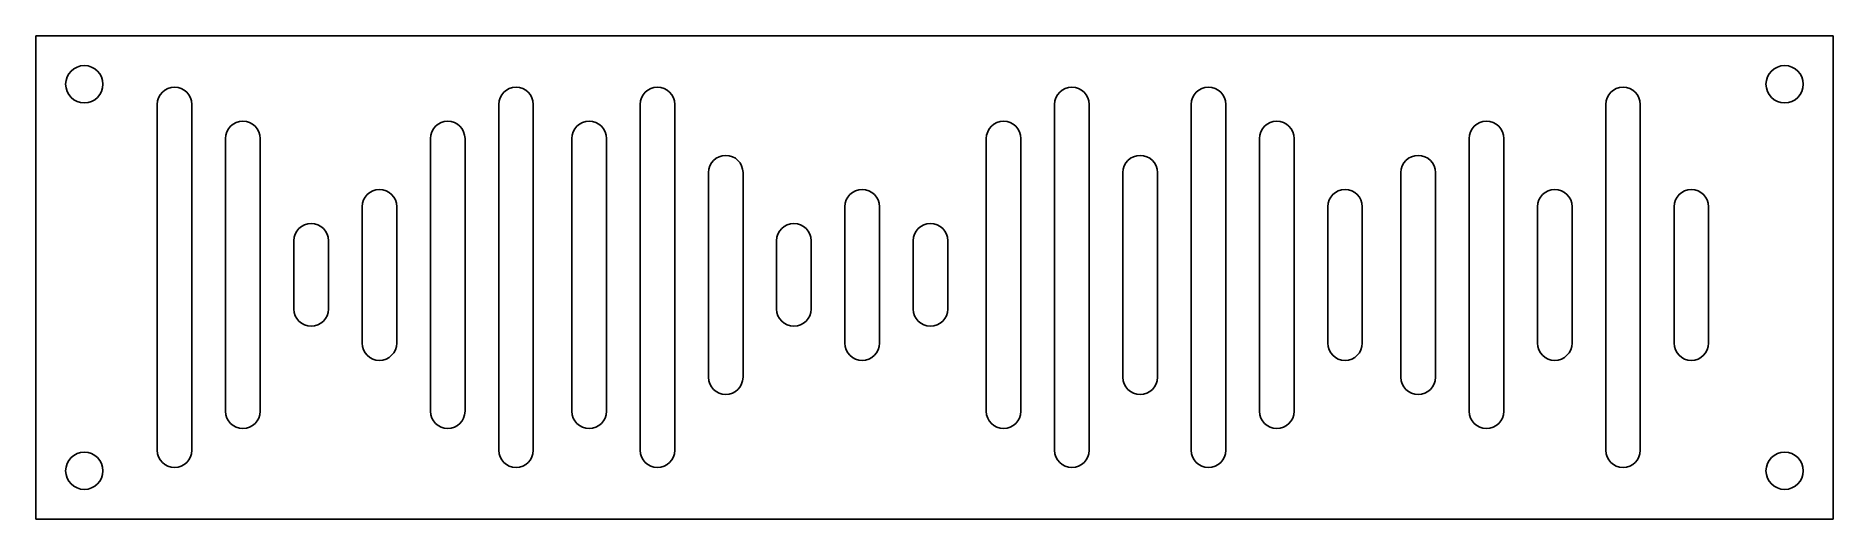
# Model space of a CAD drawing. Extents: x 217 to 347, y 361 to 396.
import ezdxf

# ---------------------------------------------------------------- set-up
doc = ezdxf.new("R2010")
doc.units = 0
doc.header["$MEASUREMENT"] = 0
doc.layers.add('Outlines', color=7, linetype='Continuous', lineweight=0)

msp = doc.modelspace()

# ---------------------------------------------------------------- linework, layer by layer
at = {"layer": 'Outlines', "color": 18, "lineweight": 25, "true_color": 0x000000}
for p, q in [((226.26, 390.83), (226.26, 365.78)), ((228.76, 365.78), (228.76, 390.83)), ((250.96, 390.83), (250.96, 365.78)), ((253.46, 365.78), (253.46, 390.83)), ((261.19, 390.83), (261.19, 365.78)), ((263.69, 365.78), (263.69, 390.83)), ((291.17, 390.83), (291.17, 365.78)), ((293.67, 365.78), (293.67, 390.83)), ((301.05, 390.83), (301.05, 365.78)), ((303.55, 365.78), (303.55, 390.83)), ((331.04, 390.83), (331.04, 365.78)), ((333.54, 365.78), (333.54, 390.83)), ((231.2, 388.36), (231.2, 368.6)), ((233.7, 368.6), (233.7, 388.36)), ((246.02, 388.36), (246.02, 368.6)), ((248.52, 368.6), (248.52, 388.36)), ((256.25, 388.36), (256.25, 368.6)), ((258.75, 368.6), (258.75, 388.36)), ((286.23, 388.36), (286.23, 368.6)), ((288.73, 368.6), (288.73, 388.36)), ((305.99, 388.36), (305.99, 368.6)), ((308.49, 368.6), (308.49, 388.36)), ((321.16, 388.36), (321.16, 368.6)), ((323.66, 368.6), (323.66, 388.36)), ((266.13, 385.89), (266.13, 371.07)), ((268.63, 371.07), (268.63, 385.89)), ((296.11, 385.89), (296.11, 371.07)), ((298.61, 371.07), (298.61, 385.89)), ((316.22, 385.89), (316.22, 371.07)), ((318.72, 371.07), (318.72, 385.89)), ((241.08, 383.42), (241.08, 373.54)), ((243.58, 373.54), (243.58, 383.42)), ((276, 383.42), (276, 373.54)), ((278.5, 373.54), (278.5, 383.42)), ((310.93, 383.42), (310.93, 373.54)), ((313.43, 373.54), (313.43, 383.42)), ((326.1, 383.42), (326.1, 373.54)), ((328.6, 373.54), (328.6, 383.42)), ((335.98, 383.42), (335.98, 373.54)), ((338.48, 373.54), (338.48, 383.42)), ((236.14, 380.95), (236.14, 376.01)), ((238.64, 376.01), (238.64, 380.95)), ((271.06, 380.95), (271.06, 376.01)), ((273.56, 376.01), (273.56, 380.95)), ((280.94, 380.95), (280.94, 376.01)), ((283.44, 376.01), (283.44, 380.95))]:
    msp.add_line(p, q, dxfattribs=at)
msp.add_lwpolyline([(217.48, 360.79), (217.48, 395.79), (347.48, 395.79), (347.48, 360.79)], close=True, dxfattribs=at)
for centre in [(220.98, 392.29), (343.98, 392.29), (220.98, 364.29), (343.98, 364.29)]:
    msp.add_circle(centre, 1.35, dxfattribs=at)
for points in [[(228.76, 390.83), (228.76, 391.52), (228.2, 392.08), (227.51, 392.08), (226.82, 392.08), (226.26, 391.52), (226.26, 390.83)], [(253.46, 390.83), (253.46, 391.52), (252.9, 392.08), (252.21, 392.08), (251.52, 392.08), (250.96, 391.52), (250.96, 390.83)], [(263.69, 390.83), (263.69, 391.52), (263.13, 392.08), (262.44, 392.08), (261.75, 392.08), (261.19, 391.52), (261.19, 390.83)], [(293.67, 390.83), (293.67, 391.52), (293.11, 392.08), (292.42, 392.08), (291.73, 392.08), (291.17, 391.52), (291.17, 390.83)], [(303.55, 390.83), (303.55, 391.52), (302.99, 392.08), (302.3, 392.08), (301.61, 392.08), (301.05, 391.52), (301.05, 390.83)], [(333.54, 390.83), (333.54, 391.52), (332.98, 392.08), (332.29, 392.08), (331.6, 392.08), (331.04, 391.52), (331.04, 390.83)], [(233.7, 388.36), (233.7, 389.05), (233.14, 389.61), (232.45, 389.61), (231.76, 389.61), (231.2, 389.05), (231.2, 388.36)], [(248.52, 388.36), (248.52, 389.05), (247.96, 389.61), (247.27, 389.61), (246.58, 389.61), (246.02, 389.05), (246.02, 388.36)], [(258.75, 388.36), (258.75, 389.05), (258.19, 389.61), (257.5, 389.61), (256.81, 389.61), (256.25, 389.05), (256.25, 388.36)], [(288.73, 388.36), (288.73, 389.05), (288.17, 389.61), (287.48, 389.61), (286.79, 389.61), (286.23, 389.05), (286.23, 388.36)], [(308.49, 388.36), (308.49, 389.05), (307.93, 389.61), (307.24, 389.61), (306.55, 389.61), (305.99, 389.05), (305.99, 388.36)], [(323.66, 388.36), (323.66, 389.05), (323.1, 389.61), (322.41, 389.61), (321.72, 389.61), (321.16, 389.05), (321.16, 388.36)], [(268.63, 385.89), (268.63, 386.58), (268.07, 387.14), (267.38, 387.14), (266.69, 387.14), (266.13, 386.58), (266.13, 385.89)], [(298.61, 385.89), (298.61, 386.58), (298.05, 387.14), (297.36, 387.14), (296.67, 387.14), (296.11, 386.58), (296.11, 385.89)], [(318.72, 385.89), (318.72, 386.58), (318.16, 387.14), (317.47, 387.14), (316.78, 387.14), (316.22, 386.58), (316.22, 385.89)], [(243.58, 383.42), (243.58, 384.11), (243.02, 384.67), (242.33, 384.67), (241.64, 384.67), (241.08, 384.11), (241.08, 383.42)], [(278.5, 383.42), (278.5, 384.11), (277.94, 384.67), (277.25, 384.67), (276.56, 384.67), (276, 384.11), (276, 383.42)], [(313.43, 383.42), (313.43, 384.11), (312.87, 384.67), (312.18, 384.67), (311.49, 384.67), (310.93, 384.11), (310.93, 383.42)], [(328.6, 383.42), (328.6, 384.11), (328.04, 384.67), (327.35, 384.67), (326.66, 384.67), (326.1, 384.11), (326.1, 383.42)], [(338.48, 383.42), (338.48, 384.11), (337.92, 384.67), (337.23, 384.67), (336.54, 384.67), (335.98, 384.11), (335.98, 383.42)], [(238.64, 380.95), (238.64, 381.64), (238.08, 382.2), (237.39, 382.2), (236.7, 382.2), (236.14, 381.64), (236.14, 380.95)], [(273.56, 380.95), (273.56, 381.64), (273, 382.2), (272.31, 382.2), (271.62, 382.2), (271.06, 381.64), (271.06, 380.95)], [(283.44, 380.95), (283.44, 381.64), (282.88, 382.2), (282.19, 382.2), (281.5, 382.2), (280.94, 381.64), (280.94, 380.95)]]:
    msp.add_open_spline(points, degree=3, knots=[0, 0, 0, 0, 1, 1, 1, 2, 2, 2, 2], dxfattribs=at)
for points in [[(236.14, 376.01), (236.14, 375.32), (236.7, 374.76), (237.39, 374.76)], [(237.39, 374.76), (238.08, 374.76), (238.64, 375.32), (238.64, 376.01)], [(271.06, 376.01), (271.06, 375.32), (271.62, 374.76), (272.31, 374.76)], [(272.31, 374.76), (273, 374.76), (273.56, 375.32), (273.56, 376.01)], [(280.94, 376.01), (280.94, 375.32), (281.5, 374.76), (282.19, 374.76)], [(282.19, 374.76), (282.88, 374.76), (283.44, 375.32), (283.44, 376.01)], [(241.08, 373.54), (241.08, 372.85), (241.64, 372.29), (242.33, 372.29)], [(242.33, 372.29), (243.02, 372.29), (243.58, 372.85), (243.58, 373.54)], [(276, 373.54), (276, 372.85), (276.56, 372.29), (277.25, 372.29)], [(277.25, 372.29), (277.94, 372.29), (278.5, 372.85), (278.5, 373.54)], [(310.93, 373.54), (310.93, 372.85), (311.49, 372.29), (312.18, 372.29)], [(312.18, 372.29), (312.87, 372.29), (313.43, 372.85), (313.43, 373.54)], [(326.1, 373.54), (326.1, 372.85), (326.66, 372.29), (327.35, 372.29)], [(327.35, 372.29), (328.04, 372.29), (328.6, 372.85), (328.6, 373.54)], [(335.98, 373.54), (335.98, 372.85), (336.54, 372.29), (337.23, 372.29)], [(337.23, 372.29), (337.92, 372.29), (338.48, 372.85), (338.48, 373.54)], [(266.13, 371.07), (266.13, 370.38), (266.69, 369.82), (267.38, 369.82)], [(267.38, 369.82), (268.07, 369.82), (268.63, 370.38), (268.63, 371.07)], [(296.11, 371.07), (296.11, 370.38), (296.67, 369.82), (297.36, 369.82)], [(297.36, 369.82), (298.05, 369.82), (298.61, 370.38), (298.61, 371.07)], [(316.22, 371.07), (316.22, 370.38), (316.78, 369.82), (317.47, 369.82)], [(317.47, 369.82), (318.16, 369.82), (318.72, 370.38), (318.72, 371.07)], [(231.2, 368.6), (231.2, 367.91), (231.76, 367.35), (232.45, 367.35)], [(232.45, 367.35), (233.14, 367.35), (233.7, 367.91), (233.7, 368.6)], [(246.02, 368.6), (246.02, 367.91), (246.58, 367.35), (247.27, 367.35)], [(247.27, 367.35), (247.96, 367.35), (248.52, 367.91), (248.52, 368.6)], [(256.25, 368.6), (256.25, 367.91), (256.81, 367.35), (257.5, 367.35)], [(257.5, 367.35), (258.19, 367.35), (258.75, 367.91), (258.75, 368.6)], [(286.23, 368.6), (286.23, 367.91), (286.79, 367.35), (287.48, 367.35)], [(287.48, 367.35), (288.17, 367.35), (288.73, 367.91), (288.73, 368.6)], [(305.99, 368.6), (305.99, 367.91), (306.55, 367.35), (307.24, 367.35)], [(307.24, 367.35), (307.93, 367.35), (308.49, 367.91), (308.49, 368.6)], [(321.16, 368.6), (321.16, 367.91), (321.72, 367.35), (322.41, 367.35)], [(322.41, 367.35), (323.1, 367.35), (323.66, 367.91), (323.66, 368.6)], [(226.26, 365.78), (226.26, 365.09), (226.82, 364.53), (227.51, 364.53)], [(227.51, 364.53), (228.2, 364.53), (228.76, 365.09), (228.76, 365.78)], [(250.96, 365.78), (250.96, 365.09), (251.52, 364.53), (252.21, 364.53)], [(252.21, 364.53), (252.9, 364.53), (253.46, 365.09), (253.46, 365.78)], [(261.19, 365.78), (261.19, 365.09), (261.75, 364.53), (262.44, 364.53)], [(262.44, 364.53), (263.13, 364.53), (263.69, 365.09), (263.69, 365.78)], [(291.17, 365.78), (291.17, 365.09), (291.73, 364.53), (292.42, 364.53)], [(292.42, 364.53), (293.11, 364.53), (293.67, 365.09), (293.67, 365.78)], [(301.05, 365.78), (301.05, 365.09), (301.61, 364.53), (302.3, 364.53)], [(302.3, 364.53), (302.99, 364.53), (303.55, 365.09), (303.55, 365.78)], [(331.04, 365.78), (331.04, 365.09), (331.6, 364.53), (332.29, 364.53)], [(332.29, 364.53), (332.98, 364.53), (333.54, 365.09), (333.54, 365.78)]]:
    msp.add_open_spline(points, degree=3, dxfattribs=at)

doc.saveas('drawing.dxf')
